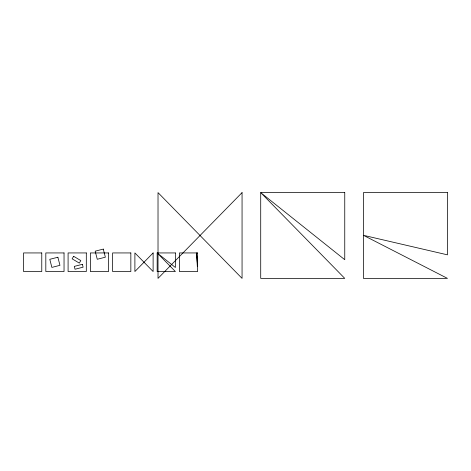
<?xml version="1.0" encoding="UTF-8"?>
<svg xmlns="http://www.w3.org/2000/svg" width="471" height="471" viewBox="0 0 471 471"><rect width="100%" height="100%" fill="white"/><g stroke="black" fill="none" stroke-linecap="round" stroke-linejoin="round"><path stroke-width="0.71" d="M73.635 256.295L72.134 258.82L79.305 263.101L80.812 260.575L73.635 256.295M153.116 252.939L134.894 271.531L134.894 252.939L153.116 271.531L153.116 252.939M242.059 192.621L158.02 278.379L158.02 192.621L242.059 278.379L242.059 192.621M57.88 257.237L49.791 259.309L51.869 267.404L59.958 265.326L57.88 257.237M103.279 249.106L95.189 251.178L97.267 259.274L105.357 257.195L103.279 249.106M82.384 264.313L74.294 266.386L75.024 269.235L83.114 267.163L82.384 264.313M344.754 192.621L260.716 192.621L260.716 278.379L344.754 278.379L260.716 192.621L344.754 259.704L344.754 192.621M447.45 192.621L363.418 192.621L363.418 278.379L447.45 278.379L363.418 235.306L447.45 254.84L447.45 192.621M41.772 252.939L23.55 252.939L23.55 271.531L41.772 271.531L41.772 252.939M64.038 252.939L45.817 252.939L45.817 271.531L64.038 271.531L64.038 252.939M86.311 252.939L68.089 252.939L68.089 271.531L86.311 271.531L86.311 252.939M108.577 252.939L90.355 252.939L90.355 271.531L108.577 271.531L108.577 252.939M130.844 252.939L112.622 252.939L112.622 271.531L130.844 271.531L130.844 252.939M175.383 252.939L157.161 252.939L157.161 271.531L175.383 271.531L157.161 252.939L175.383 267.487L175.383 252.939M197.649 252.939L179.427 252.939L179.427 271.531L197.649 271.531L196.519 252.939L197.649 266.433L197.649 252.939"/></g></svg>
